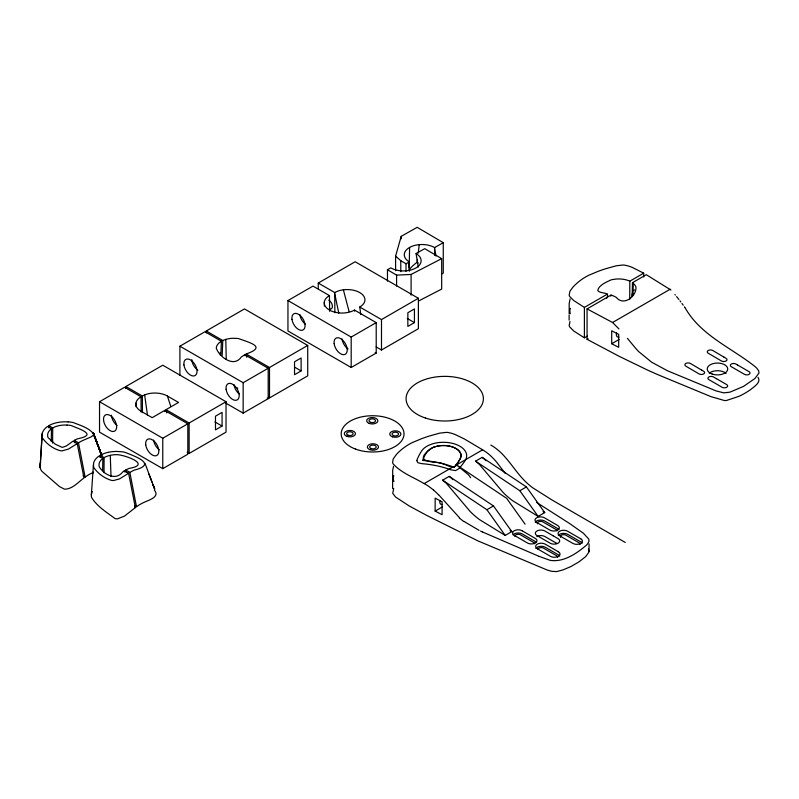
<?xml version="1.0" encoding="UTF-8"?>
<svg xmlns="http://www.w3.org/2000/svg" width="799" height="799" viewBox="0 0 799 799"><rect width="100%" height="100%" fill="white"/><g stroke="black" fill="none" stroke-linecap="round" stroke-linejoin="round"><path stroke-width="1.2" d="M142.442 412.644L142.362 396.024L125.892 386.516L125.892 388.414M392.718 476.434L392.579 488.509M643.684 276.973L643.684 273.168L629.822 281.178L629.722 299.295M103.99 472.758L104.11 457.617L100.155 455.33L100.135 457.218M329.637 311.32L329.448 295.61L312.978 286.102L287.95 300.554L287.95 330.986L351.19 367.5L376.219 353.038L376.219 322.616L354.486 310.062A17.698 10.217 0 0 1 329.548 310.122A17.698 10.217 0 0 1 329.258 295.72L329.488 296.838M52.604 443.095L52.734 427.944L48.779 425.667L48.749 427.825M334.871 312.749L334.721 292.564L318.252 283.056L318.252 288.769M633.048 295.021L633.227 283.345L632.478 282.746L632.149 296.179M51.236 441.647L51.496 428.753L47.521 426.456A23.87 13.783 0 0 0 42.047 435.385M102.632 470.641L102.871 458.426L98.906 456.129A22.622 13.064 0 0 0 96.549 458.087L95.65 459.105A25.109 14.492 0 0 0 93.643 462.951L93.493 466.306A18.127 10.467 0 0 0 94.032 467.884C98.107 473.747 104.579 478.341 111.431 480.359A6.122 3.536 0 0 0 113.678 480.499L119.51 478.911L128.599 473.268L135.361 507.605L124.474 516.114L117.553 518.801A4.365 2.517 0 0 1 115.076 518.571C106.866 512.479 96.839 506.286 91.555 497.387A25.159 14.522 0 0 1 91.505 493.762L92.245 491.625M409.587 247.44L409.188 269.732A61.383 35.436 0 0 1 417.078 262.302L417.458 259.385M220.884 354.257L221.403 341.243L204.944 331.745L179.905 346.197L179.905 375.41M222.182 355.395L222.791 340.524L206.262 330.986L206.262 332.883M92.924 473.178L93.363 464.858M40.16 467.705L42.017 434.556M40.06 467.185L42.367 432.888M92.934 472.019L91.356 494.871M408.698 263.37L408.908 261.633A17.698 10.217 0 0 1 409.807 247.31A17.698 10.217 0 0 1 434.616 247.58L443.265 242.686L443.265 273.108L441.517 274.097M408.718 267.016L408.908 261.633M418.227 253.033L419.255 244.634M610.826 296.139L611.045 295.061A24.859 14.352 0 0 1 616.219 297.328C623.779 306.726 636.853 296.039 635.934 286.951A19.056 10.996 0 0 0 633.637 283.715L633.227 283.345M629.822 281.168A16.919 9.768 0 0 0 622.391 279.171A19.336 11.156 0 0 0 616.299 279.031L612.723 279.51A13.643 7.88 0 0 0 610.806 280.01C606.041 282.267 599.1 285.043 597.712 290.387C600.229 294.531 611.035 291.046 606.591 298.397M395.605 270.711L395.605 256.109L401.208 236.354L417.178 227.316L443.265 242.686M393.527 466.306L392.669 470.441L392.699 476.114M570.077 298.956L569.188 303.56L569.158 313.877M40.669 462.371L40.29 463.42A24.949 14.402 0 0 0 40.31 468.234L40.949 469.822A20.714 11.965 0 0 0 41.928 471.32L59.436 486.551L64.19 489.018A4.245 2.447 0 0 0 65.538 489.158C73.069 488.539 78.252 482.137 83.975 477.942L77.213 443.605L72.979 441.158L66.577 445.852L62.911 447.22A3.406 1.968 0 0 1 61.783 447.22L55.151 444.124L48.19 437.732A13.703 7.91 0 0 1 47.68 436.314L47.65 434.496A18.287 10.557 0 0 1 51.476 428.753M569.977 321.558L569.178 325.433A11.546 6.662 0 0 0 569.697 326.941L573.752 331.006L584.399 337.827L587.295 336.149M393.697 488.419L392.728 493.303L395.475 496.958L409.158 505.937L426.776 515.435L477.942 540.893L547.305 570.077L551.789 571.315L556.623 571.595L562.975 569.917L570.826 566.591L578.985 561.867L585.727 556.553L588.983 551.989L588.424 548.983M456.858 464.708C458.736 460.733 463.15 455.899 459.625 451.625A19.056 10.996 0 0 0 456.269 448.708A17.049 9.838 0 0 0 444.464 445.522L443.705 445.532A19.336 11.156 0 0 0 437.682 446.092L434.336 446.961A13.643 7.88 0 0 0 432.619 447.66C416.778 458.396 422.781 461.632 438.891 462.591A24.23 13.992 0 0 1 443.085 463.77C447.021 464.998 453.752 469.912 456.858 464.708L482.636 449.827L485.113 451.435A45.553 25.868 61.7 0 1 489.927 455.15L491.994 457.138A49.089 27.775 61.5 0 1 496.269 461.692L505.248 473.408M393.478 480.758L392.798 481.298M83.066 475.884L85.123 477.083L88.17 475.055A40.509 23.391 0 0 1 90.836 473.587L92.974 472.569M77.213 443.605L68.464 449.078L62.142 450.836A6.062 3.506 0 0 1 60.504 450.756C53.433 449.018 46.951 444.144 42.697 438.321A18.197 10.507 0 0 1 42.117 436.663L41.977 435.385M67.056 425.018L69.982 425.338A13.054 7.541 0 0 1 71.59 425.677C79.59 429.223 98.147 434.666 77.733 438.751A24.15 13.943 0 0 0 74.267 440.379L78.472 442.816L80.979 441.388A36.444 21.044 0 0 1 83.286 440.279L91.426 436.753L93.683 434.726A3.985 2.297 0 0 0 93.773 434.177C89.288 427.904 80.429 425.428 73.438 422.631A17.908 10.337 0 0 0 70.891 422.132L68.175 421.842M104.11 457.607A17.059 9.848 0 0 1 110.272 455.34L110.981 455.19A19.056 10.996 0 0 1 116.984 454.651C124.574 454.901 152.21 464.469 129.178 468.394A24.29 14.022 0 0 0 125.653 470.052L130.107 472.329A40.939 23.64 0 0 1 134.232 470.132C157.942 464.159 134.791 456.249 125.053 452.354A17.908 10.337 0 0 0 122.457 451.825L116.764 451.425A24.949 14.402 0 0 0 108.974 452.174L108.055 452.374M206.262 330.986L244.464 308.923L307.715 345.438L307.715 375.86L269.503 397.922L268.494 397.343M141.043 396.783A17.698 10.217 0 0 0 141.043 411.235L152.18 417.667L164.694 410.436L187.815 423.79L187.815 454.212L162.776 468.663L99.535 432.149L99.535 401.727L124.574 387.275L141.043 396.783L141.123 412.044M125.892 386.516L162.776 365.213L226.027 401.727L226.027 432.149L189.133 453.452L187.186 452.324M318.252 283.056L355.146 261.762L418.386 298.277L418.386 328.699L381.493 350.002L376.139 346.906M166.482 411.845L166.012 409.677L178.527 402.446L167.391 396.024A17.698 10.217 0 0 0 142.362 396.024M179.905 346.197L243.156 382.711L268.184 368.259L268.184 398.681L243.156 413.133L225.997 403.235M222.791 340.524A17.308 9.988 0 0 1 225.797 339.405L226.497 339.205A18.727 10.806 0 0 1 232.529 338.287L237.013 338.406A12.634 7.291 0 0 1 239.051 338.746C250.417 342.931 266.756 346.876 246.122 353.997L269.503 367.5L307.715 345.438M99.535 401.727L162.776 438.242L187.815 423.79M166.012 409.677L189.133 423.021L226.027 401.727M287.95 300.554L351.19 337.068L376.219 322.616M334.721 292.564A17.698 10.217 0 0 1 359.75 292.564A17.698 10.217 0 0 1 359.75 307.026L381.493 319.57L418.386 298.277M301.123 370.916L294.531 374.721L294.531 361.787L301.123 357.982L301.123 370.916L294.701 367.21M222.072 426.067L215.48 429.872L215.48 416.179L222.072 412.374L222.072 426.067L214.901 421.922M414.431 322.616L407.85 326.421L407.85 312.729L414.431 308.923L414.431 322.616L407.26 318.471M584.399 337.827L584.399 307.395L607.53 294.042M758.041 377.298C761.417 382.461 754.146 386.566 750.85 389.393A80.529 46.492 0 0 1 745.946 392.629A71.63 41.358 0 0 1 738.745 396.414L726.591 400.439A7.65 4.414 0 0 1 724.343 400.509L711 396.644L660.344 375.71A489.198 282.437 0 0 1 647.52 370.067L618.985 356.224L587.065 339.325L587.065 308.903L611.045 295.061M632.428 282.716L646.291 274.706L670.93 290.027M587.065 308.903L612.563 322.496L670.201 289.218M587.065 339.325L588.114 338.726M611.714 343.74L618.676 347.325L618.676 334.391L611.714 330.806L611.714 343.74L619.135 339.455M452.773 467.075L424.129 483.605C413.732 477.363 401.458 473.068 393.178 463.929A11.566 6.672 0 0 1 392.629 462.371L393.198 458.966L396.384 454.481A81.438 47.021 0 0 1 404.084 447.58L406.232 446.072A56.449 32.589 0 0 1 412.514 442.486L421.463 438.741A147.695 85.273 0 0 1 428.883 436.164L439.77 433.118L446.461 432.369A9.858 5.693 0 0 1 448.379 432.549L451.375 433.238A39.361 22.722 0 0 1 452.614 433.617A35.865 20.704 0 0 1 455.36 434.596L464.349 438.951L482.636 449.827M442.616 480.179L449.198 476.374L493.482 505.937L511.799 531.615L505.208 535.42L479.72 519.74A57.908 33.428 60 0 1 477.233 517.852L473.497 514.686A54.442 31.431 60 0 1 470.092 511.4L446.511 483.515A44.754 25.838 60 0 0 442.616 480.179L486.901 509.742L505.208 535.42M475.555 461.163L482.137 457.358L526.421 486.921L544.738 512.598L538.146 516.404L512.658 500.723A57.908 33.428 60 0 1 510.171 498.836L506.436 495.67A54.442 31.431 60 0 1 503.03 492.384L479.45 464.499A44.754 25.838 60 0 0 475.555 461.163L519.839 490.726L538.146 516.404M435.145 511.1L442.097 514.696L442.097 501.762L435.145 498.167L435.145 511.1L442.576 506.806M486.901 509.742L493.482 505.937M519.839 490.726L526.421 486.921M387.465 281.158L387.465 269.752L390.791 267.865A17.698 10.217 0 0 0 415.82 268.015A17.698 10.217 0 0 0 416.069 253.563L424.718 248.659L441.677 258.646L441.677 289.078L418.746 300.923M395.605 256.109L400.788 260.704L406.012 263.77L409.338 261.892L409.358 262.811M387.465 269.752L396.594 275.126L411.095 274.447L441.677 258.646M453.972 467.165L452.164 466.506A76.704 44.285 0 0 0 424.639 460.623L422.521 460.444A114.027 65.828 0 0 1 426.836 452.194A17.698 10.217 0 0 1 449.557 446.152A17.698 10.217 0 0 1 460.024 459.275A114.027 65.828 0 0 1 454.002 467.175M538.975 556.324L549.023 559.969A25.928 14.981 0 0 0 550.93 560.469C564.274 562.126 576.958 553.308 586.636 544.988A31.321 18.087 0 0 0 587.615 543.859L588.973 541.372L588.813 539.105L583.39 533.233L569.837 523.675L536.578 502.391M538.866 556.284L482.426 531.944M482.316 531.894L480.489 531.025M479.06 530.326L463.879 521.357M643.684 273.168L631.919 267.246A35.865 20.704 0 0 0 629.163 266.267A39.361 22.722 0 0 0 627.924 265.887L624.928 265.198A9.858 5.693 0 0 0 623.01 265.018L616.319 265.767L605.442 268.814A147.695 85.273 0 0 0 598.012 271.39L589.073 275.136A56.449 32.589 0 0 0 582.781 278.721L580.643 280.229A81.438 47.021 0 0 0 572.953 287.131L569.977 291.136L569.178 295.011A11.546 6.662 0 0 0 569.697 296.509L573.752 300.574L584.399 307.395M375.15 352.429L376.219 353.038M625.237 542.451L551.729 499.824L532.613 487.72A60.494 34.926 60 0 1 528.718 484.564L527.51 483.495A54.442 31.431 60 0 1 524.114 480.209C512.848 468.673 505.358 453.193 490.846 445.083M221.393 341.243A17.977 10.377 0 0 0 216.249 347.964C218.776 356.434 233.648 368.109 241.178 357.153A43.056 24.859 0 0 1 244.784 354.746L268.184 368.259M557.033 543.54L544.868 536.519A5.593 3.226 0 0 0 536.818 536.608M267.186 398.112L268.184 398.681M102.871 458.426A16.989 9.808 0 0 0 101.423 459.665L100.724 460.454A19.336 11.156 0 0 0 99.086 463.839L99.066 465.957A13.643 7.88 0 0 0 99.446 467.155C104.479 474.896 115.915 480.968 122.836 471.879A37.943 21.903 0 0 1 124.364 470.821L128.599 473.268M134.701 505.707L136.509 506.746L129.857 472.479M134.592 507.155L135.361 507.605M536.638 522.406L549.812 530.067A5.593 3.236 0.1 0 0 557.722 530.067A5.593 3.236 0.1 0 0 557.712 525.502L544.538 517.842A5.593 3.246 0.2 0 0 536.638 517.812A5.593 3.246 0.2 0 0 536.628 522.406M522.146 530.776L535.32 538.426A5.593 3.236 0.1 0 1 535.32 543A5.593 3.236 0.1 0 1 527.42 542.99L514.236 535.34A5.593 3.246 0.2 0 1 514.246 530.746A5.593 3.246 0.2 0 1 522.146 530.766M543.04 511.61L544.738 512.598M510.102 530.626L511.799 531.615M417.098 262.312L418.197 262.961M433.617 490.067L428.843 486.441A48.06 27.915 56.4 0 0 424.129 483.565M459.435 517.662L438.561 494.661M612.563 322.496L618.955 328.908M154.347 490.037C160.889 497.747 146.427 500.603 141.723 503.5A45.853 26.477 0 0 0 136.519 506.756M674.885 294.531L675.335 295.071M627.415 338.386L635.684 348.334A56.04 38.132 56.3 0 0 638.651 351.57L651.644 362.197L667.405 370.726L716.194 390.951L723.824 392.858L729.557 392.209A30.742 17.758 0 0 0 730.366 391.979L743.499 386.416L754.865 378.566L758.98 373.053L758.7 370.806L756.773 368.189A51.246 29.543 0.2 0 0 754.895 366.461C731.145 347.605 700.733 335.42 685.123 307.835M676.603 296.589L678.91 299.455M679.969 300.814L680.828 301.942M470.641 477.692L468.454 474.756L456.079 464.569L506.656 498.336L525.103 524.194M681.966 303.46L683.215 305.168M684.443 306.876L684.853 307.455M154.537 488.628L153.018 484.773L154.756 489.238L148.954 474.087M92.814 432.459L101.773 455.48M101.823 455.52L93.153 432.838L101.413 454.571M101.463 454.631L93.293 433.018L101.483 454.821M101.523 454.881L93.433 433.218L101.523 455.07M152.01 482.197L145.068 463.41M150.422 477.902L150.621 478.441M101.583 455.19L93.633 433.607L101.593 455.42M167.391 396.024L170.706 406.172M343.38 289.817L349.083 311.58M166.592 412.384L166.711 412.923M164.694 410.436L164.924 411.525M244.784 354.746L245.013 355.835M334.761 293.802L338.776 313.168M246.791 357.233L246.122 353.997M124.364 470.831L124.574 471.899M85.123 477.083L78.472 442.816M74.267 440.379L74.736 442.826M125.653 470.052L126.062 472.189M416.069 253.563L418.267 267.066M435.994 256.07L434.616 247.58L434.666 255.44M359.75 307.026L360.768 314.436M354.486 310.062L354.646 311.22M144.649 394.906L147.445 414.971M110.272 455.33L111.011 476.544M225.797 339.405L226.247 359.45M135.92 403.145L135.99 406.721M409.388 264.659L409.448 271.251M324.314 302.092L324.354 306.067M589.063 543.899L589.063 551.51M569.148 315.056L569.148 320.129M411.095 274.447L411.095 295.141M406.012 263.77L406.012 271.38M401.208 236.354L401.208 238.791M400.788 260.704L400.788 271.65M396.594 275.126L396.594 286.082M381.493 319.57L381.493 350.002M351.19 337.068L351.19 367.5M269.503 367.5L269.503 397.922M243.156 382.711L243.156 413.133M189.133 423.021L189.133 453.452M162.776 438.242L162.776 468.663M52.694 427.924A17.868 10.317 0 0 1 67.036 425.088M48.739 425.647A23.431 13.533 0 0 1 68.155 421.922M100.155 455.33A22.472 12.974 0 0 1 108.055 452.374M159.211 449.787A9.318 5.383 60 0 1 153.628 440.119M117.044 425.448A9.318 5.383 60 0 1 111.411 415.21M305.458 324.274A9.318 5.383 60 0 1 299.875 314.606M348.084 348.953A9.318 5.383 60 0 1 342.032 338.946M328.788 300.174A5.124 2.956 60 0 1 332.404 306.057A5.124 2.956 60 0 1 329.448 308.853M197.882 370.247A9.318 5.383 60 0 1 191.78 359.68M237.703 388.284A5.124 2.956 60 0 1 237.483 387.815M239.111 393.897A9.318 5.383 60 0 1 233.997 384.589M709.262 373.073A10.247 5.913 0 0 1 726.091 373.423M618.975 337.098A5.124 2.956 -60 0 1 616.598 332.903M570.316 313.627A9.318 5.383 -60 0 1 570.316 308.304M632.409 296.429A5.124 2.956 -60 0 1 632.409 293.353M633.797 290.586A5.124 2.956 -60 0 1 634.446 289.827M220.164 352.689A5.124 2.956 60 0 1 220.364 355.096M580.014 544.548A3.256 1.878 0 0 0 579.125 542.831L565.952 535.23A3.256 1.878 0 0 0 562.396 534.821A3.256 1.878 0 0 0 560.389 536.558M560.648 537.308A3.256 1.878 0 0 1 560.538 537.128M557.662 557.293A3.256 1.878 0 0 0 556.723 555.764L543.55 548.154A3.256 1.878 0 0 0 540.154 547.715A3.256 1.878 0 0 0 538.007 549.293M534.621 543.779A3.256 1.878 0 0 0 533.672 542.451L520.499 534.841A3.256 1.878 0 0 0 516.633 534.521A3.256 1.878 0 0 0 514.995 536.558M557.023 530.856A3.256 1.878 0 0 0 556.064 529.517L542.891 521.917A3.256 1.878 0 0 0 538.896 521.637A3.256 1.878 0 0 0 537.477 523.814M442.087 504.519A5.124 2.956 -60 0 1 439.939 500.713M463.81 521.577A54.731 36.804 57.7 0 1 459.325 517.882M433.587 490.157A48.349 27.975 56.4 0 1 438.511 494.751M482.137 457.358A44.754 25.838 60 0 1 486.032 460.693M449.198 476.374A44.754 25.838 60 0 1 453.093 479.71M558.891 529.567A5.593 3.226 0 0 0 557.712 528.568L544.538 520.958A5.593 3.226 0 0 0 535.26 522.266M536.499 542.501A5.593 3.226 0 0 0 535.32 541.502L522.146 533.892A5.593 3.226 0 0 0 513.058 534.891M559.749 556.114A5.593 3.226 0 0 0 558.371 554.816L545.198 547.205A5.593 3.226 0 0 0 535.919 548.514M582.151 543.18A5.593 3.226 0 0 0 580.773 541.882L567.6 534.271A5.593 3.226 0 0 0 558.321 535.58M393.947 481.368A9.318 5.383 -60 0 1 393.767 475.655M416.828 460.574L417.807 462.691L421.762 463.65A71.63 41.358 0 0 1 450.966 469.862L455.53 470.581L458.916 468.673A119.61 69.054 0 0 0 465.238 460.394A23.291 13.443 0 0 0 451.495 443.125A23.291 13.443 0 0 0 421.572 451.065A119.61 69.054 0 0 0 417.048 459.735L416.828 460.574M580.773 538.836L567.6 531.225A5.593 3.226 0 0 0 559.69 531.215A5.593 3.226 0 0 0 559.69 535.779L572.863 543.4A5.593 3.226 0 0 0 580.773 543.4A5.593 3.226 0 0 0 580.773 538.836M558.371 551.769L545.198 544.149A5.593 3.226 0 0 0 537.298 544.149A5.593 3.226 0 0 0 537.298 548.713L550.471 556.334A5.593 3.226 0 0 0 558.371 556.334A5.593 3.226 0 0 0 558.371 551.769M737.397 364.903L735.919 364.044A3.256 1.888 0.1 0 0 731.305 364.044A3.256 1.888 0.1 0 0 731.305 366.711L744.478 374.332A3.256 1.888 0 0 0 749.092 374.332A3.256 1.888 0 0 0 749.092 371.675L737.397 364.903M716.533 378.726L713.517 376.978A3.256 1.888 0.1 0 0 708.903 376.968A3.256 1.888 0.1 0 0 708.903 379.645L722.076 387.265A3.256 1.888 0 0 0 726.691 387.265A3.256 1.888 0 0 0 726.691 384.599L716.533 378.726M553.108 535.779L544.868 531.005A5.593 3.236 0.1 0 0 536.968 530.995A5.593 3.236 0.1 0 0 536.968 535.57L550.141 543.2A5.593 3.226 0.1 0 0 558.042 543.21A5.593 3.226 0.1 0 0 558.042 538.636L553.108 535.779M724.004 357.123L712.858 350.561A3.256 1.928 0.6 0 0 708.254 350.501A3.256 1.928 0.6 0 0 708.234 353.228L721.417 360.968A3.256 1.888 0.3 0 0 726.031 360.978A3.256 1.888 0.3 0 0 726.031 358.302L724.004 357.123M701.602 370.057L690.456 363.495A3.256 1.928 0.6 0 0 685.862 363.435A3.256 1.928 0.6 0 0 685.842 366.162L699.025 373.902A3.256 1.888 0.3 0 0 703.639 373.912A3.256 1.888 0.3 0 0 703.629 371.235L701.602 370.057M425.408 418.017A38.662 22.322 0 0 0 483.395 398.681A38.662 22.322 0 0 0 425.408 379.355A38.662 22.322 0 0 0 425.408 418.017M145.738 444.813A9.318 5.383 60 0 0 156.394 455.67A9.318 5.383 60 0 0 154.597 441.617A9.318 5.383 60 0 0 145.738 444.813M103.57 420.464A9.318 5.383 60 0 0 114.227 431.33A9.318 5.383 60 0 0 112.429 417.278A9.318 5.383 60 0 0 103.57 420.464M291.985 319.3A9.318 5.383 60 0 0 302.641 330.157A9.318 5.383 60 0 0 300.843 316.104A9.318 5.383 60 0 0 291.985 319.3M334.142 343.64A9.318 5.383 60 0 0 344.798 354.496A9.318 5.383 60 0 0 343.001 340.454A9.318 5.383 60 0 0 334.142 343.64M392.529 436.853A5.593 3.226 0 0 0 400.918 434.057A5.593 3.226 0 0 0 392.529 431.26A5.593 3.226 0 0 0 392.529 436.853M369.138 423.42A5.593 3.226 0 0 0 377.847 420.973A5.593 3.226 0 0 0 369.827 417.837A5.593 3.226 0 0 0 369.138 423.42M369.797 449.657A5.593 3.226 0 0 0 378.506 447.22A5.593 3.226 0 0 0 370.486 444.084A5.593 3.226 0 0 0 369.797 449.657M346.736 436.344A5.593 3.226 0 0 0 355.445 433.907A5.593 3.226 0 0 0 347.425 430.771A5.593 3.226 0 0 0 346.736 436.344M355.395 449.038A31.421 18.137 0 0 0 403.964 434.876A31.421 18.137 0 0 0 358.441 417.677A31.421 18.137 0 0 0 355.395 449.038M393.498 435.615A3.256 1.878 0 0 0 398.581 434.187A3.256 1.878 0 0 0 393.907 432.359A3.256 1.878 0 0 0 393.498 435.615M370.446 422.301A3.256 1.878 0 0 0 375.52 420.873A3.256 1.878 0 0 0 370.846 419.046A3.256 1.878 0 0 0 370.446 422.301M371.106 448.549A3.256 1.878 0 0 0 376.179 447.12A3.256 1.878 0 0 0 371.505 445.293A3.256 1.878 0 0 0 371.106 448.549M348.044 435.235A3.256 1.878 0 0 0 353.128 433.807A3.256 1.878 0 0 0 348.444 431.979A3.256 1.878 0 0 0 348.044 435.235M183.94 364.943A9.318 5.383 60 0 0 194.596 375.8A9.318 5.383 60 0 0 192.799 361.747A9.318 5.383 60 0 0 183.94 364.943M226.107 389.283A9.318 5.383 60 0 0 236.764 400.139A9.318 5.383 60 0 0 234.966 386.087A9.318 5.383 60 0 0 226.107 389.283M712.129 374.022A10.247 5.923 0.1 0 0 727.719 369.128A10.247 5.923 0.1 0 0 712.568 363.765A10.247 5.923 0.1 0 0 712.129 374.022"/></g></svg>
